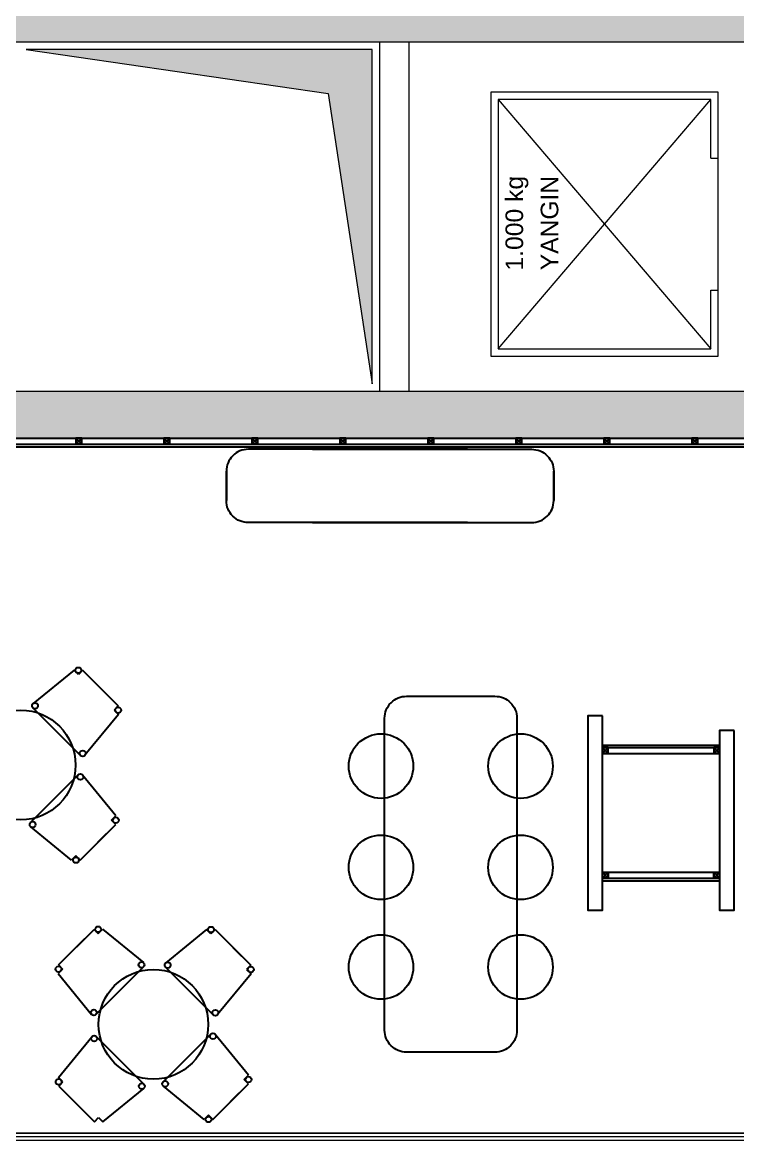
# Model space of a CAD drawing. Header units: inches. Extents: x -51836 to -42603, y 323 to 5499.
# Drawn here: x -49687 to -49199, y 2437 to 3200 of the extents above; entities that cross this region are included whole.
import ezdxf
from ezdxf.enums import TextEntityAlignment as Align

# ---------------------------------------------------------------- set-up
doc = ezdxf.new("R2010")
doc.units = ezdxf.units.IN
doc.header["$MEASUREMENT"] = 0
for name, color, linetype, lineweight in [('A-CAM', 2, 'Continuous', 20), ('A-KOLON', 5, 'Continuous', 50), ('G3', 7, 'Continuous', 30), ('Standard', 7, 'Continuous', 20)]:
    doc.layers.add(name, color=color, linetype=linetype, lineweight=lineweight)
doc.styles.add('ARIAL', font='arial.ttf')
doc.styles.get("Standard").update_dxf_attribs({"font": 'arial.ttf'})

# ---------------------------------------------------------------- blocks, each defined once
blk = doc.blocks.new('KARMAŞIKOBJE_0')
at = {"layer": 'Standard', "color": 7, "linetype": 'Continuous', "lineweight": 20}
for p, q in [((1017.89, -985.23), (1187.89, -1130.23)), ((1187.89, -985.23), (1017.89, -1130.23)), ((1017.89, -1130.23), (1017.89, -985.23)), ((1017.89, -985.23), (1187.89, -985.23)), ((1187.89, -985.23), (1187.89, -1130.23)), ((1057.89, -1130.23), (1017.89, -1130.23)), ((1057.89, -1130.23), (1057.89, -1135.23)), ((1187.89, -1130.23), (1147.89, -1130.23)), ((1147.89, -1130.23), (1147.89, -1135.23))]:
    blk.add_line(p, q, dxfattribs=at)
blk.add_lwpolyline([(1012.89, -980.23), (1192.89, -980.23), (1192.89, -1135.23), (1012.89, -1135.23), (1012.89, -980.23)], dxfattribs=at)
blk = doc.blocks.new('4. kat')
at = {"layer": 'A-CAM', "linetype": 'Continuous', "lineweight": 20}
h = blk.add_hatch(color=7, dxfattribs=at)
h.dxf.hatch_style = 1
h.paths.add_polyline_path([(-54085.49, 19751.21), (-54085.49, 19711.21), (-54123.49, 19711.21), (-54123.49, 19792.21), (-53975.49, 19792.21), (-53975.49, 19751.21)])
h.paths.add_polyline_path([(-54123.49, 19347.23), (-54123.49, 19379.56), (-53595.5, 19379.56), (-53595.5, 19347.23)])
h.paths.add_polyline_path([(-54123.49, 19077.21), (-54123.49, 19109.21), (-53582.99, 19109.21), (-53582.99, 19077.21)])
h.paths.add_polyline_path([(-53076.49, 19760.21), (-53076.49, 19771.21), (-53076.49, 19792.21), (-52652.49, 19792.21), (-52652.49, 19712.21), (-52691.49, 19712.21), (-52691.49, 19760.21), (-52826.49, 19760.21)])
h.paths.add_polyline_path([(-53416.49, 19342.21), (-53416.49, 19407.21), (-53393.49, 19407.21), (-53393.49, 19342.21)])
blk.add_hatch(color=7, dxfattribs=at).paths.add_polyline_path([(-53865.49, 19342.21), (-53865.49, 19114.21), (-53895.49, 19312.21), (-54101.49, 19342.21)])
at = {"layer": 'A-CAM', "color": 7, "linetype": 'Continuous', "lineweight": 20}
for p, q in [((-53595.5, 19347.23), (-54123.49, 19347.23)), ((-53860.49, 19347.21), (-53860.49, 19109.21)), ((-53840.49, 19347.21), (-53840.49, 19109.21)), ((-54123.49, 19109.21), (-53582.99, 19109.21)), ((-54123.49, 19077.21), (-53582.99, 19077.21)), ((-54586.86, 18603.21), (-53332.99, 18603.21))]:
    blk.add_line(p, q, dxfattribs=at)
for points in [[(-53332.99, 18598.21), (-54770.89, 18598.21), (-54770.89, 19802.21)], [(-53332.99, 18603.21), (-54765.86, 18603.21), (-54765.86, 19802.21)], [(-53332.99, 18600.71), (-54765.92, 18600.71)]]:
    blk.add_lwpolyline(points, dxfattribs=at)
for points in [[(-54101.49, 19342.21), (-53895.49, 19312.21), (-53865.49, 19114.21), (-53865.49, 19342.21), (-54101.49, 19342.21)], [(-53628.49, 18862.21), (-53708.49, 18862.21), (-53708.49, 18781.21), (-53628.49, 18781.21), (-53628.49, 18862.21)]]:
    blk.add_lwpolyline(points, close=True, dxfattribs=at)
at = {"layer": 'A-CAM', "color": 7, "linetype": 'Continuous', "lineweight": 20, "xscale": -1, "rotation": 90}
blk.add_blockref('KARMAŞIKOBJE_0', (-54764.85, 20326.09), dxfattribs=at)
at = {"layer": 'A-CAM', "color": 7, "linetype": 'Continuous', "lineweight": 20, "width": 0.525}
for s, p in [('Adet', (-53784.62, 19313.06)), ('Eleman Grubu', (-53784.62, 19312.73))]:
    blk.add_text(s, height=0.1, rotation=90, dxfattribs=at).set_placement(p)
at = {"layer": 'A-CAM', "color": 7, "linetype": 'Continuous', "lineweight": 20, "style": 'ARIAL'}
for s, width, p, p2 in [('1.000 kg', 1.00445, (-53762.53, 19191.56), (-53762.53, 19256.16)), ('1.000 kg', 1.00445, (-53762.53, 19191.56), (-53762.53, 19256.16)), ('YANGIN', 1.001978, (-53738.53, 19191.76), (-53738.53, 19256.16)), ('YANGIN', 1.001978, (-53738.53, 19191.76), (-53738.53, 19256.16))]:
    blk.add_text(s, height=12, rotation=90, dxfattribs=dict(at, width=width)).set_placement(p, p2, align=Align.FIT)

msp = doc.modelspace()

# ---------------------------------------------------------------- linework, layer by layer
at = {"layer": 'A-KOLON', "color": 32, "linetype": 'Continuous', "lineweight": 30}
for p, q in [((-49651.77, 2758.04), (-49679.63, 2735.27)), ((-49648.8, 2755.06), (-49651.77, 2758.04)), ((-49645.97, 2757.89), (-49648.8, 2755.06)), ((-49645.97, 2757.89), (-49621.66, 2733.56)), ((-49633.82, 2745.73), (-49621.66, 2733.56)), ((-49647.26, 2699.77), (-49679.78, 2732.3)), ((-49621.66, 2733.56), (-49624.49, 2730.73)), ((-49624.49, 2730.73), (-49621.52, 2727.76)), ((-49621.52, 2727.76), (-49644.3, 2699.92)), ((-49648.87, 2686.61, 90.44), (-49681.41, 2654.09, 90.44)), ((-49623.14, 2658.6, 90.44), (-49645.91, 2686.46, 90.44)), ((-49626.12, 2655.63, 90.44), (-49623.14, 2658.6, 90.44)), ((-49623.29, 2652.8, 90.44), (-49626.12, 2655.63, 90.44)), ((-49653.42, 2628.34, 90.44), (-49681.26, 2651.13, 90.44)), ((-49647.62, 2628.48, 90.44), (-49623.29, 2652.8, 90.44)), ((-49635.45, 2640.64, 90.44), (-49623.29, 2652.8, 90.44)), ((-49650.44, 2631.31, 90.44), (-49653.42, 2628.34, 90.44)), ((-49647.62, 2628.48, 90.44), (-49650.44, 2631.31, 90.44)), ((-49662.4, 2556.92, 90.44), (-49638.08, 2581.23, 90.44)), ((-49650.24, 2569.07, 90.44), (-49638.08, 2581.23, 90.44)), ((-49638.08, 2581.23, 90.44), (-49635.25, 2578.4, 90.44)), ((-49635.25, 2578.4, 90.44), (-49632.28, 2581.37, 90.44)), ((-49632.28, 2581.37, 90.44), (-49604.43, 2558.59, 90.44)), ((-49561.33, 2581.18), (-49589.18, 2558.41)), ((-49558.36, 2578.21), (-49561.33, 2581.18)), ((-49555.53, 2581.03), (-49558.36, 2578.21)), ((-49555.53, 2581.03), (-49531.21, 2556.71)), ((-49543.37, 2568.87), (-49531.21, 2556.71)), ((-49662.4, 2556.92, 90.44), (-49659.58, 2554.09, 90.44)), ((-49604.28, 2555.63, 90.44), (-49636.82, 2523.11, 90.44)), ((-49556.82, 2522.91), (-49589.33, 2555.45)), ((-49531.21, 2556.71), (-49534.04, 2553.88)), ((-49659.58, 2554.09, 90.44), (-49662.55, 2551.12, 90.44)), ((-49662.55, 2551.12, 90.44), (-49639.78, 2523.26, 90.44)), ((-49531.07, 2550.91), (-49553.85, 2523.06)), ((-49534.04, 2553.88), (-49531.07, 2550.91)), ((-49558.43, 2509.75, 90.44), (-49590.96, 2477.23, 90.44)), ((-49532.7, 2481.74, 90.44), (-49555.47, 2509.6, 90.44)), ((-49662.36, 2480.14), (-49639.59, 2508)), ((-49604.09, 2475.63), (-49636.63, 2508.15)), ((-49659.39, 2477.17), (-49662.36, 2480.14)), ((-49535.67, 2478.77, 90.44), (-49532.7, 2481.74, 90.44)), ((-49532.84, 2475.94, 90.44), (-49535.67, 2478.77, 90.44)), ((-49662.22, 2474.34), (-49659.39, 2477.17)), ((-49662.22, 2474.34), (-49637.89, 2450.03)), ((-49632.09, 2449.89), (-49604.24, 2472.67)), ((-49562.97, 2451.49, 90.44), (-49590.82, 2474.27, 90.44)), ((-49557.17, 2451.63, 90.44), (-49532.84, 2475.94, 90.44)), ((-49545, 2463.79, 90.44), (-49532.84, 2475.94, 90.44)), ((-49650.05, 2462.19), (-49637.89, 2450.03)), ((-49637.89, 2450.03), (-49635.06, 2452.86)), ((-49635.06, 2452.86), (-49632.09, 2449.89)), ((-49560, 2454.46, 90.44), (-49562.97, 2451.49, 90.44)), ((-49557.17, 2451.63, 90.44), (-49560, 2454.46, 90.44))]:
    msp.add_line(p, q, dxfattribs=at)
for points in [[(-49383.46, 2908.6), (-49532.89, 2908.6, 0.414214), (-49547.89, 2893.6), (-49547.89, 2873.6)], [(-49489.11, 2908.6), (-49339.68, 2908.6, -0.414214), (-49324.68, 2893.6), (-49324.68, 2873.6)], [(-49383.46, 2858.6), (-49532.89, 2858.6, -0.414214), (-49547.89, 2873.6), (-49547.89, 2893.6)], [(-49489.11, 2858.6), (-49339.68, 2858.6, 0.414214), (-49324.68, 2873.6), (-49324.68, 2893.6)]]:
    msp.add_lwpolyline(points, format="xyb", dxfattribs=at)
msp.add_lwpolyline([(-49439.95, 2512.43), (-49439.95, 2725.2, -0.414214), (-49424.95, 2740.2), (-49364.71, 2740.2, -0.414214), (-49349.71, 2725.2), (-49349.71, 2512.43, -0.414214), (-49364.71, 2497.43), (-49424.95, 2497.43, -0.414214)], format="xyb", close=True, dxfattribs=at)
for points in [[(-49291.49, 2726.93), (-49301.49, 2726.93), (-49301.49, 2594.33), (-49291.49, 2594.33)], [(-49201.49, 2716.93), (-49211.49, 2716.93), (-49211.49, 2594.33), (-49201.49, 2594.33)]]:
    msp.add_lwpolyline(points, close=True, dxfattribs=at)
for centre, radius in [((-49648.8, 2757.89), 2), ((-49688.08, 2693.29), 37.39), ((-49678.37, 2733.72), 2), ((-49621.66, 2730.73), 2), ((-49442.4, 2692.56), 22), ((-49347.26, 2692.56), 22), ((-49645.85, 2701.18), 2), ((-49647.46, 2685.19, 90.44), 2), ((-49680, 2652.67, 90.44), 2), ((-49623.29, 2655.63, 90.44), 2), ((-49442.4, 2623.51), 22), ((-49347.26, 2623.51), 22), ((-49650.44, 2628.48, 90.44), 2), ((-49635.25, 2581.23, 90.44), 2), ((-49558.35, 2581.04), 2), ((-49442.4, 2555.51), 22), ((-49347.26, 2555.51), 22), ((-49662.4, 2554.09, 90.44), 2), ((-49605.7, 2557.04, 90.44), 2), ((-49587.92, 2556.86), 2), ((-49531.21, 2553.88), 2), ((-49597.63, 2516.44), 37.39), ((-49638.23, 2524.52, 90.44), 2), ((-49555.4, 2524.33), 2), ((-49557.01, 2508.34, 90.44), 2), ((-49638.04, 2506.74), 2), ((-49662.22, 2477.17), 2), ((-49532.84, 2478.77, 90.44), 2), ((-49605.51, 2474.22), 2), ((-49589.55, 2475.82, 90.44), 2), ((-49560, 2451.63, 90.44), 2)]:
    msp.add_circle(centre, radius, dxfattribs=at)
at = {"layer": 'G3', "color": 145}
for points in [[(-49716.29, 3052.13), (-49716.29, 2910.33), (-49037.79, 2910.33)], [(-49291.49, 2706.93), (-49211.49, 2706.93)], [(-49291.49, 2614.33), (-49211.49, 2614.33)]]:
    msp.add_lwpolyline(points, dxfattribs=at)
at = {"layer": 'G3', "color": 252}
for points in [[(-49714.49, 2912.13), (-49714.49, 2912.13), (-49037.79, 2912.13), (-49037.79, 2944.33), (-49165.99, 2944.33)], [(-49706.49, 2916.13), (-49041.79, 2916.13)], [(-49291.49, 2705.13), (-49211.49, 2705.13)], [(-49291.49, 2701.13), (-49211.49, 2701.13)], [(-49291.49, 2620.13), (-49211.49, 2620.13)], [(-49291.49, 2616.13), (-49211.49, 2616.13)]]:
    msp.add_lwpolyline(points, dxfattribs=at)
at = {"layer": 'G3', "color": 1}
for points in [[(-49650.49, 2912.13), (-49646.49, 2912.13), (-49646.49, 2916.13), (-49650.49, 2916.13), (-49650.49, 2912.13)], [(-49650.29, 2915.93), (-49646.69, 2912.33)], [(-49650.29, 2912.33), (-49646.69, 2915.93)], [(-49590.49, 2912.13), (-49586.49, 2912.13), (-49586.49, 2916.13), (-49590.49, 2916.13), (-49590.49, 2912.13)], [(-49590.29, 2915.93), (-49586.69, 2912.33)], [(-49590.29, 2912.33), (-49586.69, 2915.93)], [(-49530.49, 2912.13), (-49526.49, 2912.13), (-49526.49, 2916.13), (-49530.49, 2916.13), (-49530.49, 2912.13)], [(-49530.29, 2915.93), (-49526.69, 2912.33)], [(-49530.29, 2912.33), (-49526.69, 2915.93)], [(-49470.49, 2912.13), (-49466.49, 2912.13), (-49466.49, 2916.13), (-49470.49, 2916.13), (-49470.49, 2912.13)], [(-49470.29, 2915.93), (-49466.69, 2912.33)], [(-49470.29, 2912.33), (-49466.69, 2915.93)], [(-49410.49, 2912.13), (-49406.49, 2912.13), (-49406.49, 2916.13), (-49410.49, 2916.13), (-49410.49, 2912.13)], [(-49410.29, 2915.93), (-49406.69, 2912.33)], [(-49410.29, 2912.33), (-49406.69, 2915.93)], [(-49350.49, 2912.13), (-49346.49, 2912.13), (-49346.49, 2916.13), (-49350.49, 2916.13), (-49350.49, 2912.13)], [(-49350.29, 2915.93), (-49346.69, 2912.33)], [(-49350.29, 2912.33), (-49346.69, 2915.93)], [(-49290.49, 2912.13), (-49286.49, 2912.13), (-49286.49, 2916.13), (-49290.49, 2916.13), (-49290.49, 2912.13)], [(-49290.29, 2915.93), (-49286.69, 2912.33)], [(-49290.29, 2912.33), (-49286.69, 2915.93)], [(-49230.49, 2912.13), (-49226.49, 2912.13), (-49226.49, 2916.13), (-49230.49, 2916.13), (-49230.49, 2912.13)], [(-49230.29, 2915.93), (-49226.69, 2912.33)], [(-49230.29, 2912.33), (-49226.69, 2915.93)], [(-49291.49, 2701.13), (-49287.49, 2701.13), (-49287.49, 2705.13), (-49291.49, 2705.13), (-49291.49, 2701.13)], [(-49291.29, 2704.93), (-49287.69, 2701.33)], [(-49291.29, 2701.33), (-49287.69, 2704.93)], [(-49215.49, 2701.13), (-49211.49, 2701.13), (-49211.49, 2705.13), (-49215.49, 2705.13), (-49215.49, 2701.13)], [(-49215.29, 2704.93), (-49211.69, 2701.33)], [(-49215.29, 2701.33), (-49211.69, 2704.93)], [(-49291.49, 2620.13), (-49287.49, 2620.13), (-49287.49, 2616.13), (-49291.49, 2616.13), (-49291.49, 2620.13)], [(-49291.29, 2616.33), (-49287.69, 2619.93)], [(-49291.29, 2619.93), (-49287.69, 2616.33)], [(-49215.49, 2620.13), (-49211.49, 2620.13), (-49211.49, 2616.13), (-49215.49, 2616.13), (-49215.49, 2620.13)], [(-49215.29, 2616.33), (-49211.69, 2619.93)], [(-49215.29, 2619.93), (-49211.69, 2616.33)]]:
    msp.add_lwpolyline(points, dxfattribs=at)
for points in [[(-49650.29, 2912.33), (-49646.69, 2912.33), (-49646.69, 2915.93), (-49650.29, 2915.93)], [(-49590.29, 2912.33), (-49586.69, 2912.33), (-49586.69, 2915.93), (-49590.29, 2915.93)], [(-49530.29, 2912.33), (-49526.69, 2912.33), (-49526.69, 2915.93), (-49530.29, 2915.93)], [(-49470.29, 2912.33), (-49466.69, 2912.33), (-49466.69, 2915.93), (-49470.29, 2915.93)], [(-49410.29, 2912.33), (-49406.69, 2912.33), (-49406.69, 2915.93), (-49410.29, 2915.93)], [(-49350.29, 2912.33), (-49346.69, 2912.33), (-49346.69, 2915.93), (-49350.29, 2915.93)], [(-49290.29, 2912.33), (-49286.69, 2912.33), (-49286.69, 2915.93), (-49290.29, 2915.93)], [(-49230.29, 2912.33), (-49226.69, 2912.33), (-49226.69, 2915.93), (-49230.29, 2915.93)], [(-49291.29, 2701.33), (-49287.69, 2701.33), (-49287.69, 2704.93), (-49291.29, 2704.93)], [(-49215.29, 2701.33), (-49211.69, 2701.33), (-49211.69, 2704.93), (-49215.29, 2704.93)], [(-49291.29, 2619.93), (-49287.69, 2619.93), (-49287.69, 2616.33), (-49291.29, 2616.33)], [(-49215.29, 2619.93), (-49211.69, 2619.93), (-49211.69, 2616.33), (-49215.29, 2616.33)]]:
    msp.add_lwpolyline(points, close=True, dxfattribs=at)

# ---------------------------------------------------------------- block references
at = {"layer": 'G3', "color": 252}
msp.add_blockref('4. kat', (4417, -16161.07), dxfattribs=at)

doc.saveas('drawing.dxf')
